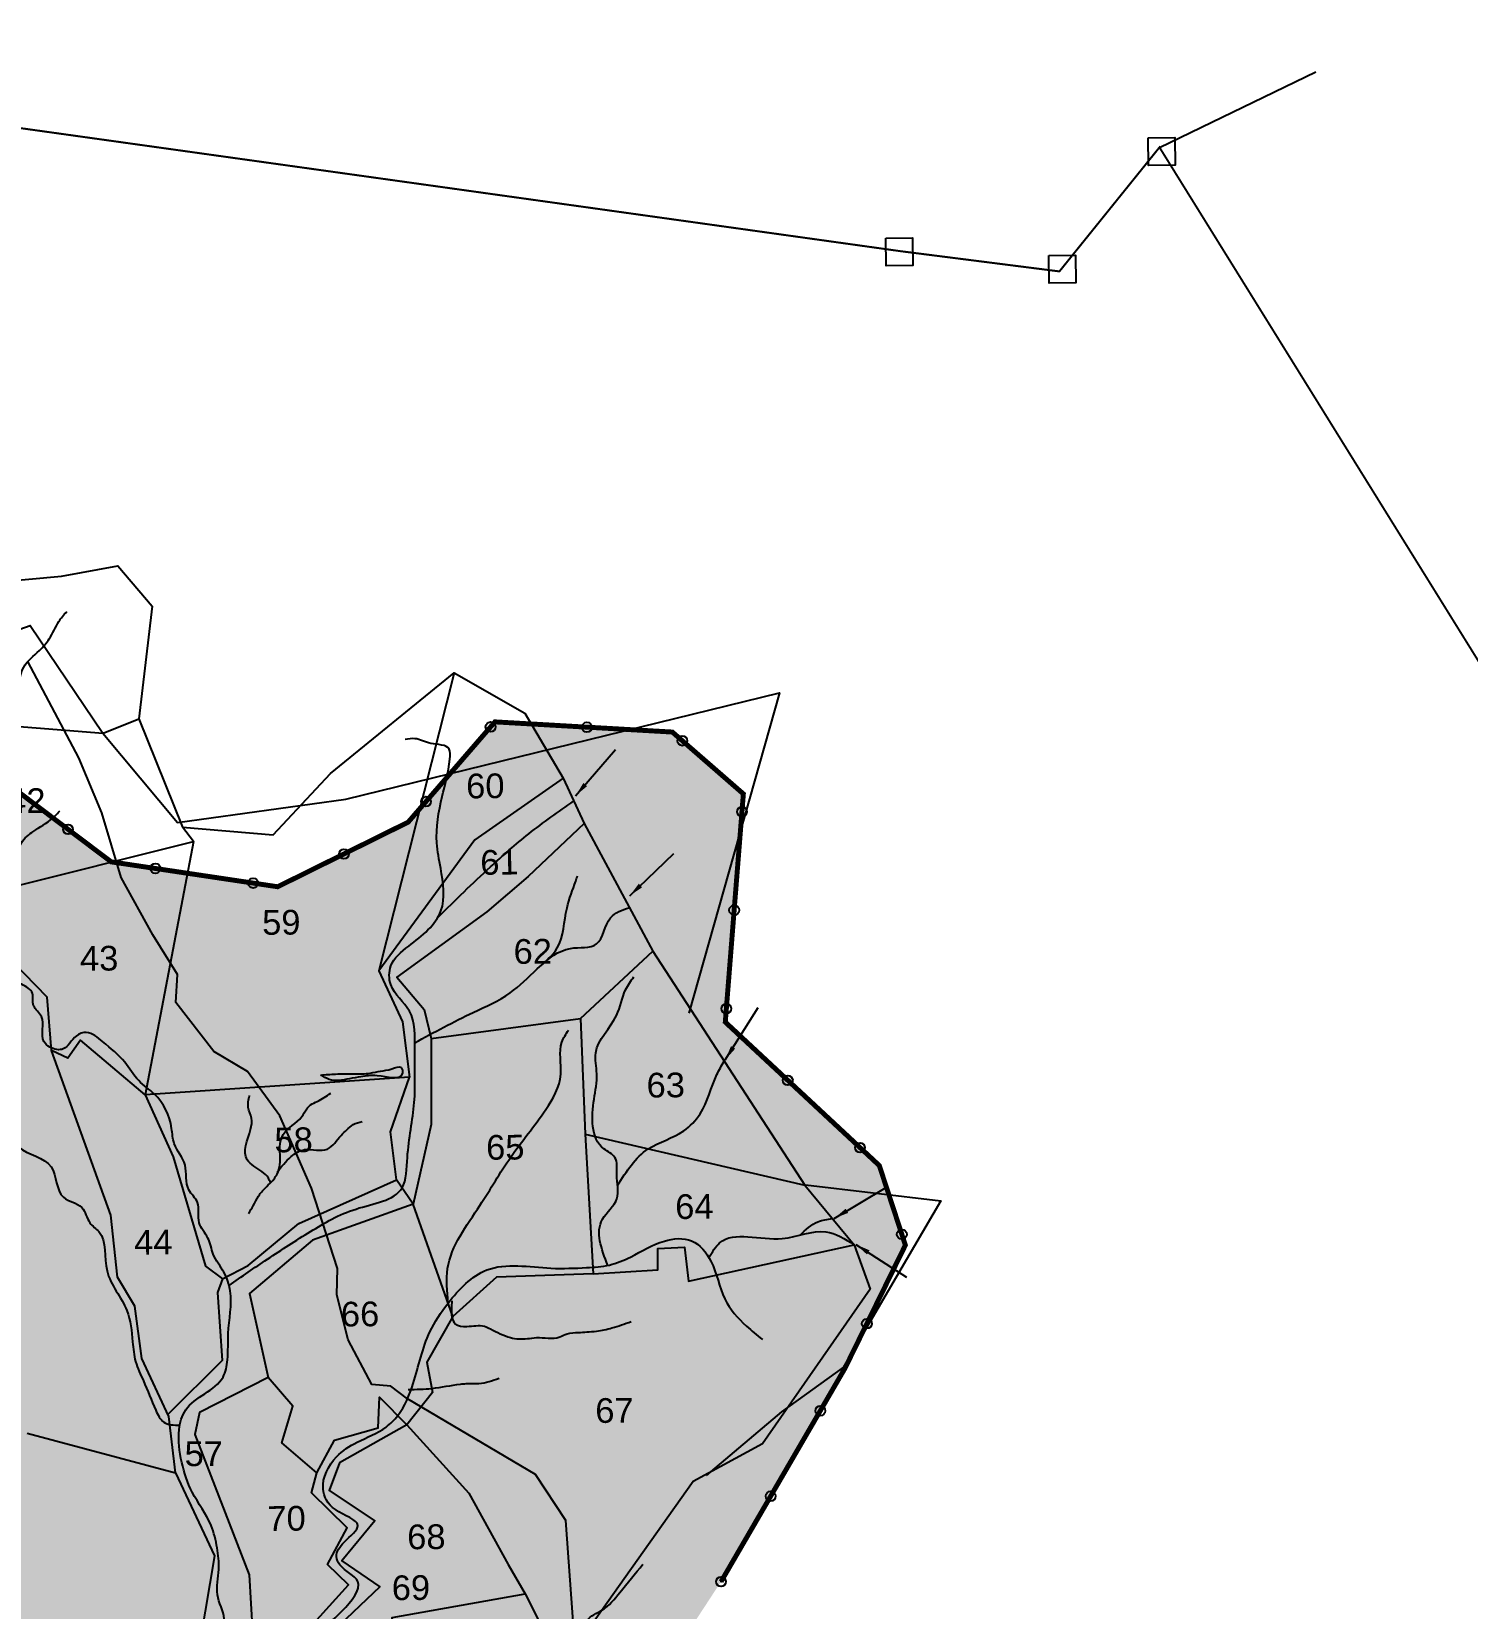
# Model space of a CAD drawing. Header units: inches. Extents: x 775633 to 782774, y 1566086 to 1574350.
# Drawn here: x 778771 to 780225, y 1572294 to 1573890 of the extents above; entities that cross this region are included whole.
import ezdxf
from ezdxf.enums import TextEntityAlignment as Align

# ---------------------------------------------------------------- set-up
doc = ezdxf.new("R2010")
doc.units = ezdxf.units.IN
doc.header["$MEASUREMENT"] = 0
doc.header["$PDMODE"] = 32
doc.header["$PDSIZE"] = 10
doc.linetypes.add('ACAD_ISO02W100', pattern=[15, 12, -3])
for name, color, linetype in [('PLOT', 7, 'Continuous'), ('PLOT NO', 7, 'Continuous'), ('ROADS', 6, 'Continuous'), ('STREAM', 4, 'Continuous'), ('STREAM FLOW', 5, 'Continuous'), ('tank', 4, 'Continuous'), ('VILLAGE BOUNDARY', 5, 'Continuous'), ('VILLAGE STONES', 1, 'Continuous')]:
    doc.layers.add(name, color=color, linetype=linetype)
doc.styles.get("Standard").update_dxf_attribs({"font": 'arial.ttf'})
doc.linetypes.add('DOTS', pattern='A,1e-06,-3,["●",Standard,S=3,R=0,X=-1.25,Y=-1.25],-3', length=6.000001)
doc.dimstyles.get("Standard").update_dxf_attribs({"dimtxt": 0.18, "dimasz": 15, "dimexe": 0.18, "dimexo": 0.0625, "dimgap": 0.09, "dimtad": 0, "dimtih": 1, "dimtoh": 1, "dimdec": 4, "dimzin": 0, "dimdsep": 46, "dimtxsty": 'Standard', "dimcen": 0.09, "dimadec": 0, "dimazin": 0, "dimtfac": 1, "dimtdec": 4, "dimtofl": 0, "dimtmove": 0, "dimatfit": 3, "dimfxl": 1, "dimtolj": 1, "dimtzin": 0, "dimarcsym": 0})

msp = doc.modelspace()

# ---------------------------------------------------------------- hatches: boundary and pattern name
at = {"layer": 'tank'}
h = msp.add_hatch(dxfattribs=at)
h.set_pattern_fill('DASH', color=256, scale=120, angle=3.5405, style=0)
h.set_pattern_definition([(3.5405362, (9849.894, 587.076), (14.04504994, 15.89769078), [15, -15])])
h.paths.add_polyline_path([(779594.4, 1572536.9), (779655.6, 1572661.6), (779629.2, 1572742.2), (779473.3, 1572887.4), (779491.6, 1573118.4), (779419.7, 1573181), (779240.1, 1573191.3), (779152.3, 1573089.8), (779020.2, 1573024.4), (778851.7, 1573049.6), (778722.8, 1573146.8), (778645.8, 1573148.4), (778545.5, 1572981.6), (778440.3, 1572958.1), (778367.3, 1572830.6), (778284.9, 1572760.7), (778168.3, 1572733.7), (778018.6, 1572716.9), (777922.7, 1572749.4), (777843.5, 1572796.9), (777837.2, 1572877.9), (777840.3, 1572969.1), (777804.4, 1573019.3), (777741.9, 1573007.3), (777666.3, 1572926.3), (777607.8, 1572919.7), (777515.5, 1572918.5), (777475.6, 1572884.5), (777458.8, 1572836), (777495.1, 1572785.6), (777534.5, 1572752.9), (777511.9, 1572697.4), (777427.6, 1572672.8), (777472.5, 1572629.1), (777353.9, 1572484.6), (777352.4, 1572483), (777366.5, 1572440.8), (777425.9, 1572419.5), (777439.3, 1572384.3), (777432.8, 1572326.3), (777417.4, 1572259.2), (777401.3, 1572229.2), (777346.2, 1572203.5), (777341.9, 1572164.4), (777378.2, 1572138.2), (777417.5, 1572094.8), (777466.9, 1572068.1), (777508.5, 1572057.1), (777507.7, 1572018.2), (777550.9, 1571971.7), (777547, 1571939.2), (777481.3, 1571898.7), (777437, 1571902.4), (777408, 1571888.9), (777379.4, 1571870.1), (777329.5, 1571836), (777268.5, 1571817.6), (777210.1, 1571766.7), (777244.2, 1571683.3), (777321.7, 1571656.9), (777371.6, 1571619.3), (777401.8, 1571553.9), (777394, 1571492.1), (777375.7, 1571441.9), (777333.6, 1571402), (777309.2, 1571352.4), (777329.5, 1571300.1), (777329.2, 1571229), (777366.4, 1571195.8), (777414.9, 1571205.5), (777418.3, 1571278.6), (777488.9, 1571329.4), (777624.6, 1571341.1), (777691, 1571344.5), (777725.3, 1571323.8), (777738.3, 1571277.6), (777720.6, 1571215.8), (777691.9, 1571164.2), (777688.6, 1571124.2), (777721.1, 1571076.4), (777766.9, 1571016.8), (777813.8, 1570955.9), (777875.1, 1570903.6), (777924.1, 1570865.3), (777988.9, 1570812.4), (777995.2, 1570806.6), (778067.7, 1570740.6), (778171.8, 1570615.1), (778321.8, 1570624.7), (778372.2, 1570629.7), (778403.4, 1570647.2), (778456.1, 1570716.6), (778673.1, 1570991.5), (778809.5, 1571316), (779200.9, 1571911.6), (779469, 1572321)])
h.paths.add_polyline_path([(778043.2, 1572147.2), (778599, 1572159.6), (778603.3, 1571966.5), (778047.5, 1571954.1)], flags=24)

# ---------------------------------------------------------------- linework, layer by layer
at = {"color": 5, "const_width": 5}
msp.add_lwpolyline([(778722.8, 1573146.8), (778851.7, 1573049.6), (779020.2, 1573024.4), (779152.3, 1573089.8), (779240.1, 1573191.3), (779419.7, 1573181), (779491.6, 1573118.4), (779473.3, 1572887.4), (779629.2, 1572742.2), (779655.6, 1572661.6), (779594.4, 1572536.9), (779469, 1572321)], dxfattribs=at)
at = {"color": 3}
for p in [(779235.7, 1573186.2), (779333.2, 1573185.9), (779429.8, 1573172.2), (779170.3, 1573110.6), (779490.2, 1573100.4), (778808, 1573082.5), (779087.3, 1573057.6), (778896.5, 1573042.9), (778995.4, 1573028.1), (779482.3, 1573000.7), (779474.4, 1572901), (779536.5, 1572828.5), (779609.7, 1572760.3), (779652, 1572672.5), (779616.6, 1572582.1), (779569.5, 1572493.9), (779519.2, 1572407.5), (779469, 1572321)]:
    msp.add_point(p, dxfattribs=at)
at = {"layer": 'PLOT'}
for points in [[(778738.5, 1573333.1), (778801.5, 1573338.9), (778858.4, 1573349.2), (778893.2, 1573308.6), (778879.6, 1573194.5), (778923.9, 1573084.8), (779015.8, 1573076.8), (779073.6, 1573138.9), (779198.9, 1573241.1), (779270.5, 1573200.1), (779309.3, 1573134.2), (779330.3, 1573088.3), (779399.8, 1572959.1), (779553.7, 1572722.4), (779603.9, 1572661.9), (779619.8, 1572616.9), (779510.9, 1572460.5), (779440.8, 1572422.5), (779334.7, 1572272.8)], [(778427.8, 1573158.8), (778510.8, 1573197.5), (778769.8, 1573288.8), (778843.2, 1573179.9), (778918.7, 1573089.6), (779089.2, 1573113.2), (779528.1, 1573220.7), (779436.4, 1572896.4)], [(779198.9, 1573241.1), (779122.5, 1572939.4), (779146.5, 1572887.6), (779153.6, 1572831.8), (778886.2, 1572813.9)], [(778631.2, 1573196.8), (778843.6, 1573180), (778879.6, 1573194.5)], [(779309.3, 1573134.2), (779219.9, 1573071.9), (779122.5, 1572939.4)], [(779330.3, 1573088.3), (779273.8, 1573034.9), (779231.8, 1572999), (779140.9, 1572932.8), (779168.4, 1572900.2), (779175.5, 1572870.7), (779175.7, 1572783.6), (779157.5, 1572703.1), (779140.6, 1572727.6)], [(778324, 1572894.6), (778378.9, 1572956.6), (778427.6, 1573006.3), (778466.9, 1573029.9), (778505.5, 1573047), (778539.9, 1573048.8), (778662.9, 1573020.4), (778739.7, 1573021.3), (778935, 1573070.1), (778923.9, 1573084.8)], [(778935, 1573070.1), (778886.2, 1572813.9), (778820.5, 1572869), (778807.8, 1572851), (778791.1, 1572858.7)], [(778766.7, 1572471.2), (778916.8, 1572431.1), (778910, 1572488.1), (778882.7, 1572547), (778875.6, 1572599.7), (778858, 1572629.2), (778851.2, 1572692), (778791.1, 1572858.7), (778786.9, 1572912.7), (778740.9, 1572960), (778739.7, 1573021.3)], [(779175.5, 1572870.7), (779326.7, 1572890.9), (779399.8, 1572959.1)], [(779326.7, 1572890.9), (779331.3, 1572774), (779553.7, 1572722.4)], [(778964.3, 1572627.4), (778990.3, 1572640.9), (779041.7, 1572683.6), (779140.6, 1572727.6), (779134.4, 1572776.4), (779153.6, 1572831.8)], [(778886.2, 1572813.9), (778914.3, 1572751), (778947, 1572640.5), (778964.3, 1572627.4), (778959.3, 1572613.7), (778964.1, 1572544.8), (778909.1, 1572490.1)], [(779331.3, 1572774), (779339.4, 1572632.6), (779405.1, 1572636.6), (779404.9, 1572658.2), (779431.9, 1572659.6), (779436.1, 1572625.3), (779603.9, 1572661.9)], [(779554.5, 1572722.7), (779691.6, 1572706.6), (779593.1, 1572538), (779530.2, 1572492.9), (779453.8, 1572428.5)], [(779157.5, 1572703.1), (779055.6, 1572666.5), (778991.6, 1572612.6), (779010.7, 1572527.8), (778941, 1572492.2), (778936.4, 1572469.9), (778991.5, 1572327.8), (778994.7, 1572270), (779007.6, 1572250.3), (778990.4, 1572214.4)], [(779339.4, 1572632.6), (779241.8, 1572629.3), (779197.6, 1572589.3), (779157.5, 1572703.1)], [(779197.6, 1572589.3), (779171.2, 1572543.2), (779176.9, 1572512.6), (779151, 1572479.6), (779213.8, 1572410.6), (779253.4, 1572338.4), (779270.6, 1572308.7)], [(779060, 1572431.1), (779024.5, 1572461.6), (779035.5, 1572498.7), (779010.7, 1572527.8)], [(779007.6, 1572250.3), (779044.1, 1572264.9), (779091.9, 1572317.6), (779070.6, 1572338.2), (779090.7, 1572375.6), (779054.5, 1572411), (779060, 1572431.1), (779077.7, 1572464.3), (779122, 1572476.6), (779123.4, 1572507.7), (779151, 1572479.6)], [(779151, 1572479.6), (779082.8, 1572441.4), (779072.3, 1572413.1), (779118.5, 1572382.5), (779085.2, 1572342.1), (779123.7, 1572315.7), (779075.9, 1572270.4), (779038.4, 1572253.9), (779026.4, 1572217.7)], [(778916.8, 1572431.1), (778956.2, 1572347.2), (778932.7, 1572207.2), (778990.4, 1572214.4), (779026.4, 1572217.7), (779134.1, 1572233.3), (779136.2, 1572284.6), (779270.6, 1572308.7), (779290.1, 1572270.6), (779334.7, 1572272.8)]]:
    msp.add_lwpolyline(points, dxfattribs=at)
at = {"layer": 'ROADS', "linetype": 'DOTS', "ltscale": 3.5}
msp.add_lwpolyline([(779320.8, 1572262.1), (779311.8, 1572383), (779281.3, 1572429.4), (779151.7, 1572506.1), (779134.8, 1572519), (779115.4, 1572520.5), (779091.5, 1572565.8), (779080, 1572611.2), (779080.8, 1572638.1), (779054.6, 1572719.4), (779022.5, 1572792.6), (778989.6, 1572837.4), (778955.7, 1572857.6), (778917.2, 1572907.1), (778918.8, 1572935.6), (778893.7, 1572975.6), (778861.7, 1573033.9), (778842.2, 1573099.4), (778818.8, 1573155), (778767.2, 1573252.4)], dxfattribs=at)
at = {"layer": 'STREAM', "color": 4}
for points in [[(778698.8, 1573151), (778707.7, 1573167.1), (778717.1, 1573179.8), (778728.5, 1573195.3), (778740.8, 1573206.3), (778753.8, 1573220.2), (778763.1, 1573246.6), (778779, 1573263.7), (778789, 1573275.3), (778798.7, 1573292.8), (778806.7, 1573303)], [(778557.4, 1573247.1), (778561.9, 1573222.2), (778575.7, 1573199.8), (778585.2, 1573171.8), (778598.3, 1573158.4), (778597.6, 1573132.8), (778611.8, 1573100.7), (778611.4, 1573072.3), (778630.8, 1573049.3), (778635.6, 1573021.6), (778644.5, 1573000.4), (778643.7, 1572983.9), (778664.7, 1572948.7), (778665.4, 1572907.6), (778690.4, 1572870.2), (778701, 1572827.1), (778738.3, 1572799.5), (778758.1, 1572760.9), (778791, 1572740.8), (778803.3, 1572710.1), (778821.9, 1572699.7), (778830.1, 1572684.2), (778839.1, 1572675.3), (778847.5, 1572635.6), (778867.6, 1572595.4), (778873.4, 1572563.7), (778876.4, 1572543.7), (778884.3, 1572524.2), (778896.9, 1572494.4), (778905, 1572482.4), (778921.2, 1572479.4)], [(778637.3, 1571986.5), (778700.2, 1571961.3), (778752.3, 1571947.6), (778790.8, 1571951.9), (778872.4, 1571956.1), (778960.4, 1571971.8), (778972.1, 1571975.4), (778982.5, 1572014.1), (778979.4, 1572049.6), (778974.4, 1572097.5), (778976.3, 1572140.9), (778972.9, 1572165.3), (778964, 1572192.6), (778961.2, 1572217.5), (778964.5, 1572264.2), (778966.2, 1572283.3), (778959.3, 1572307.7), (778960.6, 1572333.4), (778958.9, 1572355.1), (778952.8, 1572377.8), (778933.8, 1572411.4), (778923.2, 1572441.7), (778920.5, 1572474.9), (778927.1, 1572494.8), (778964.9, 1572528.1), (778969.4, 1572545.4), (778970.2, 1572572.2), (778972.1, 1572615.4), (778965.8, 1572634.1), (778955, 1572652.6), (778949.6, 1572668.8), (778940.7, 1572684.3), (778939.1, 1572704.8), (778930.3, 1572717.5), (778926.4, 1572742.7), (778915.5, 1572764.4), (778912.9, 1572779.8), (778895.6, 1572814.5), (778879.5, 1572828.2), (778865.6, 1572846.8), (778843, 1572867.6), (778826.5, 1572876.9), (778816.3, 1572873.3), (778803.1, 1572860.2), (778789.7, 1572862), (778783.6, 1572867.6), (778781.1, 1572893.1), (778773.2, 1572903.9), (778771.4, 1572917.9), (778759.5, 1572926.9), (778755.3, 1572931.9), (778747.8, 1572943.9), (778740.8, 1572949.5), (778733.5, 1572960.8), (778727.8, 1572982.4), (778718.1, 1573000.2), (778716, 1573011.5), (778709.2, 1573019.6), (778702.2, 1573060.8), (778705.6, 1573085.1), (778701.3, 1573108.1), (778701.7, 1573137.4), (778697.4, 1573158.8), (778695.6, 1573171.8), (778684.6, 1573182.5), (778674.2, 1573189.2), (778671.3, 1573204.7), (778655.5, 1573217.4), (778648.5, 1573226.5), (778641.5, 1573235), (778632.6, 1573242.8), (778630.1, 1573253.8)], [(778971, 1572620.8), (779009.8, 1572647.4), (779053.3, 1572675.3), (779099.5, 1572698.2), (779146.1, 1572719.6), (779151.5, 1572750.3), (779158.5, 1572806), (779158.9, 1572859.4), (779153.5, 1572898.6), (779134.7, 1572925.3), (779134.8, 1572944.2), (779152.9, 1572964.3), (779185.5, 1572999.9), (779185.2, 1573043), (779181.3, 1573068.7), (779186.7, 1573115.7), (779194.6, 1573153.7), (779193.8, 1573163.8), (779175.2, 1573169.5), (779159.1, 1573174.3), (779149.2, 1573173.5)], [(779182.7, 1572993.7), (779235.5, 1573044.5), (779274.4, 1573078), (779319.8, 1573111.2)], [(778715.8, 1573012), (778728.8, 1573030), (778751, 1573047.7), (778761.8, 1573070.4), (778775.3, 1573082), (778794.6, 1573095.8), (778799.7, 1573101.1)], [(779159, 1572866.5), (779218.2, 1572897.2), (779255.4, 1572916.9), (779282.9, 1572941.2), (779303.2, 1572962.5), (779313.1, 1573003), (779321.9, 1573030.2), (779323.7, 1573035.6)], [(779285.4, 1572943.4), (779316.5, 1572962), (779343, 1572966.5), (779357.2, 1572993.1), (779376, 1573003.2)], [(779354.3, 1572641.1), (779349, 1572687.9), (779363.6, 1572708.5), (779363.4, 1572733.1), (779361.6, 1572750.3), (779350.4, 1572759.1), (779340.5, 1572809.4), (779343.2, 1572834.9), (779342.1, 1572856.2), (779363.2, 1572894.1), (779372.4, 1572920.1), (779380.7, 1572933.3)], [(779192.8, 1572603), (779192.2, 1572637.9), (779225, 1572701.9), (779256.1, 1572750.7), (779291.5, 1572798.8), (779306.8, 1572834.6), (779307.9, 1572867.2), (779314.7, 1572879.2)], [(779364.3, 1572722.1), (779395.4, 1572759.1), (779431.3, 1572777.3), (779447.7, 1572794.5), (779464.9, 1572834.4), (779472.1, 1572847.8)], [(779549, 1572671.7), (779567.1, 1572685.3), (779581.7, 1572688.6)], [(779456.8, 1572649), (779467.6, 1572663.9), (779531, 1572668.3), (779575.1, 1572675.2), (779603.9, 1572661.9)], [(778965.5, 1572269.8), (778995.1, 1572244.8), (779006.4, 1572235.6), (779021.9, 1572246.2), (779048.3, 1572262.2), (779085.6, 1572291.5), (779101.3, 1572321.2), (779083.2, 1572338.1), (779079.8, 1572346.3), (779087.6, 1572361), (779101.4, 1572377.9), (779078.6, 1572393.9), (779066.1, 1572414.9), (779079.9, 1572447.3), (779100.6, 1572462.1), (779129.9, 1572477.4), (779141.7, 1572489), (779157.4, 1572521.6), (779174.2, 1572573.8), (779192.8, 1572603), (779231.8, 1572636.5), (779296.8, 1572638.3), (779332.9, 1572638.9), (779356.1, 1572641.5), (779377.4, 1572649.6), (779411.6, 1572665.8), (779439.2, 1572666), (779458.8, 1572645.3), (779472.8, 1572607.2), (779494.7, 1572579.7), (779510.8, 1572566.2)], [(778999, 1572232.4), (778979.8, 1572251), (778968.9, 1572228.7), (778971.9, 1572190.5), (778980.9, 1572166.3), (778982.8, 1572141.9), (778983.3, 1572113.2), (778984.7, 1572073.6), (778992.1, 1572040.4), (778995.1, 1572014.7), (779025.9, 1572008.6), (779044.5, 1571988.9), (779083.6, 1571970.9), (779106, 1571953.8), (779136.5, 1571956.1), (779166.4, 1571950.9), (779182, 1571960.8), (779197.2, 1571961.4), (779225.4, 1571956.6), (779246.3, 1571957.7), (779264, 1571961.5), (779282.7, 1571959.4), (779294, 1571967.5), (779296.6, 1571984.1), (779286.3, 1572001.4), (779262.1, 1572020.5), (779256.2, 1572041.4), (779246.2, 1572058.2), (779240.4, 1572075.5), (779242, 1572098.4), (779246.7, 1572108), (779243, 1572127.3), (779248.4, 1572137.3), (779259.9, 1572145.7), (779264.4, 1572155.6), (779278.1, 1572169.5), (779280.8, 1572185.2), (779287.6, 1572198.1), (779305.4, 1572212.8), (779303.8, 1572227.9), (779307.6, 1572243.1), (779319.4, 1572251.4), (779328.3, 1572263.3), (779333.7, 1572282), (779348.3, 1572292), (779366.6, 1572310), (779390, 1572338.7)]]:
    msp.add_spline(points, degree=3, dxfattribs=at)
at = {"layer": 'STREAM'}
for points in [[(779063.6, 1572833.8), (779078.8, 1572834.8), (779097.8, 1572834.9), (779113.9, 1572835.8), (779124.3, 1572837.8), (779135.8, 1572840.1), (779145.4, 1572841.3), (779146.4, 1572835.8), (779120.9, 1572833.1), (779104.4, 1572832), (779092.8, 1572830), (779072.4, 1572829.4), (779063.8, 1572834.1)], [(778990.7, 1572693.8), (778995.4, 1572701.5), (779000.7, 1572711.1), (779004.8, 1572716.5), (779016.5, 1572728.7), (779019.6, 1572733.5), (779022.4, 1572743.1), (779022.8, 1572764), (779025.9, 1572773.6), (779044.6, 1572791.7), (779049.6, 1572799.7), (779053.4, 1572803.5), (779060.3, 1572807.1), (779074, 1572815.5)], [(779013, 1572724.7), (779010.8, 1572729.4), (778996, 1572741.7), (778989.3, 1572748), (778992.8, 1572778.8), (778993.7, 1572790.3), (778990.4, 1572800.8), (778991.9, 1572813.2)], [(779019.6, 1572735.5), (779033.8, 1572751.2), (779047.4, 1572758.3), (779070.6, 1572758.9), (779077.9, 1572765), (779084.5, 1572772.7), (779090.2, 1572778.4), (779096.5, 1572783.6), (779105.7, 1572786.8)], [(779196.6, 1572605.1), (779196.1, 1572597.1), (779199.9, 1572582), (779211.6, 1572579.3), (779229.6, 1572579.5), (779235.6, 1572576.9), (779255.9, 1572568), (779273, 1572567), (779282.1, 1572568), (779305.7, 1572568.7), (779313.1, 1572571.9), (779324.8, 1572573.2), (779333, 1572573.8), (779343, 1572574.5), (779358.6, 1572577.8), (779377.9, 1572584.2)], [(779152.4, 1572515.5), (779176.3, 1572516.6), (779205.2, 1572520.9), (779211, 1572521.4), (779223.9, 1572521.6), (779244.4, 1572526.9)]]:
    msp.add_spline(points, degree=3, dxfattribs=at)
at = {"layer": 'VILLAGE BOUNDARY', "color": 5, "linetype": 'ACAD_ISO02W100', "ltscale": 5, "const_width": 2.03}
msp.add_lwpolyline([(776934.7, 1573625.9), (777027.9, 1573623.2), (778067.8, 1573889.1), (779651.2, 1573667.7), (779811.5, 1573647.3), (779912.8, 1573772.9), (780323.2, 1573111.8)], dxfattribs=at)
at = {"layer": 'VILLAGE BOUNDARY'}
msp.add_lwpolyline([(779912.8, 1573772.9), (780071.1, 1573849.2)], dxfattribs=at)
at = {"layer": 'VILLAGE STONES'}
for points in [[(779901.4, 1573782.6), (779928.4, 1573782.8), (779928.7, 1573754.9), (779901.6, 1573754.6)], [(779635.9, 1573681), (779662.9, 1573681.2), (779663.2, 1573653.3), (779636.1, 1573653)], [(779800.9, 1573663.5), (779827.9, 1573663.7), (779828.2, 1573635.8), (779801.1, 1573635.5)]]:
    msp.add_lwpolyline(points, close=True, dxfattribs=at)

# ---------------------------------------------------------------- texts
at = {"layer": 'PLOT NO'}
for s, p in [('60', (779230.4, 1573126.5)), ('42', (778765.8, 1573111.5)), ('61', (779244.7, 1573049.2)), ('59', (779023.9, 1572988.4)), ('43', (778839.5, 1572952)), ('62', (779278.4, 1572959)), ('63', (779413, 1572823.7)), ('58', (779036.3, 1572768.2)), ('65', (779250.6, 1572760.7)), ('64', (779442, 1572700.7)), ('44', (778894.3, 1572664.6)), ('66', (779103.6, 1572591.9)), ('67', (779361.1, 1572494.3)), ('57', (778945.4, 1572450.5)), ('70', (779029.2, 1572385)), ('68', (779170.7, 1572366.4)), ('69', (779155.1, 1572314.9))]:
    msp.add_text(s, height=25, rotation=0.51, dxfattribs=at).set_placement(p, align=Align.MIDDLE_CENTER)

# ---------------------------------------------------------------- leaders
at = {"layer": 'STREAM FLOW'}
for points in [[(779321.8, 1573116.5), (779362, 1573163.4)], [(779376.6, 1573015.3), (779421.2, 1573057.9)], [(779473.2, 1572849.1), (779506.7, 1572902.3)], [(779583.5, 1572688.7), (779637.1, 1572720.5)], [(779605.4, 1572662.4), (779656.8, 1572629.3)]]:
    msp.add_leader(points, dimstyle='Standard', override={"dimgap": 0.09, "dimtad": 0}, dxfattribs=at)

doc.saveas('drawing.dxf')
